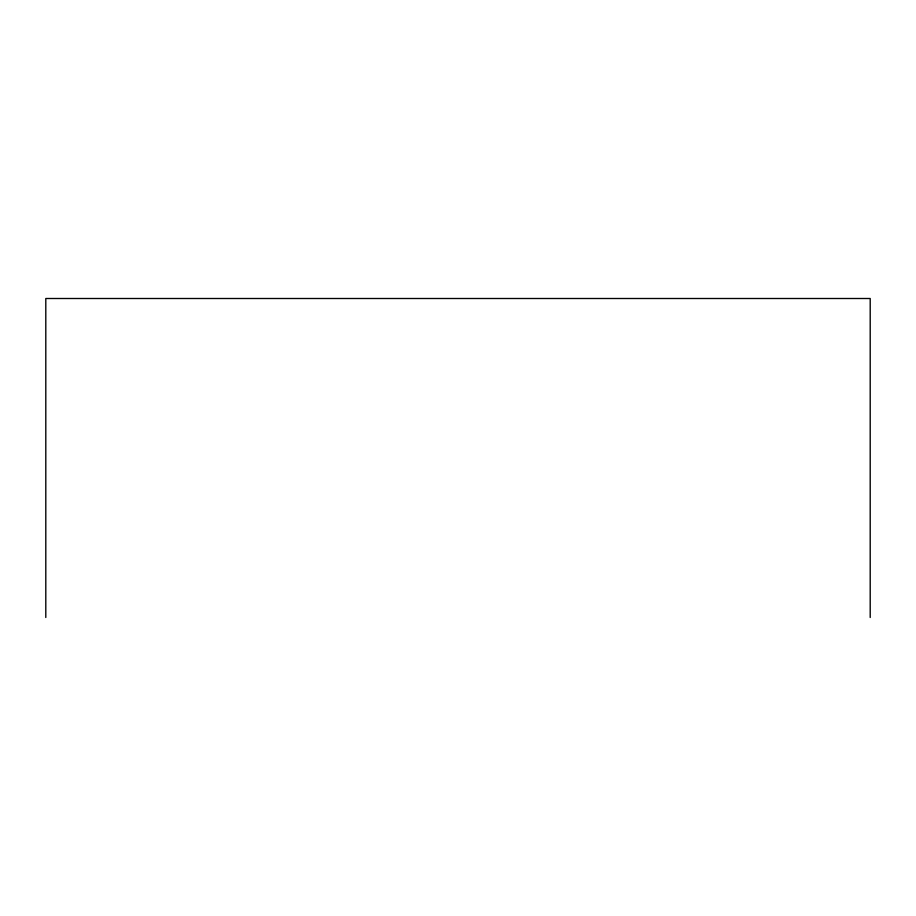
<?xml version="1.0" encoding="UTF-8"?>
<svg xmlns="http://www.w3.org/2000/svg" width="916" height="916" viewBox="0 0 916 916"><rect width="100%" height="100%" fill="white"/><g stroke="black" fill="none" stroke-linecap="round" stroke-linejoin="round"><path stroke-width="1.37" d="M870.2 617.498L870.2 298.501L45.8 298.501L45.8 617.498"/></g></svg>
